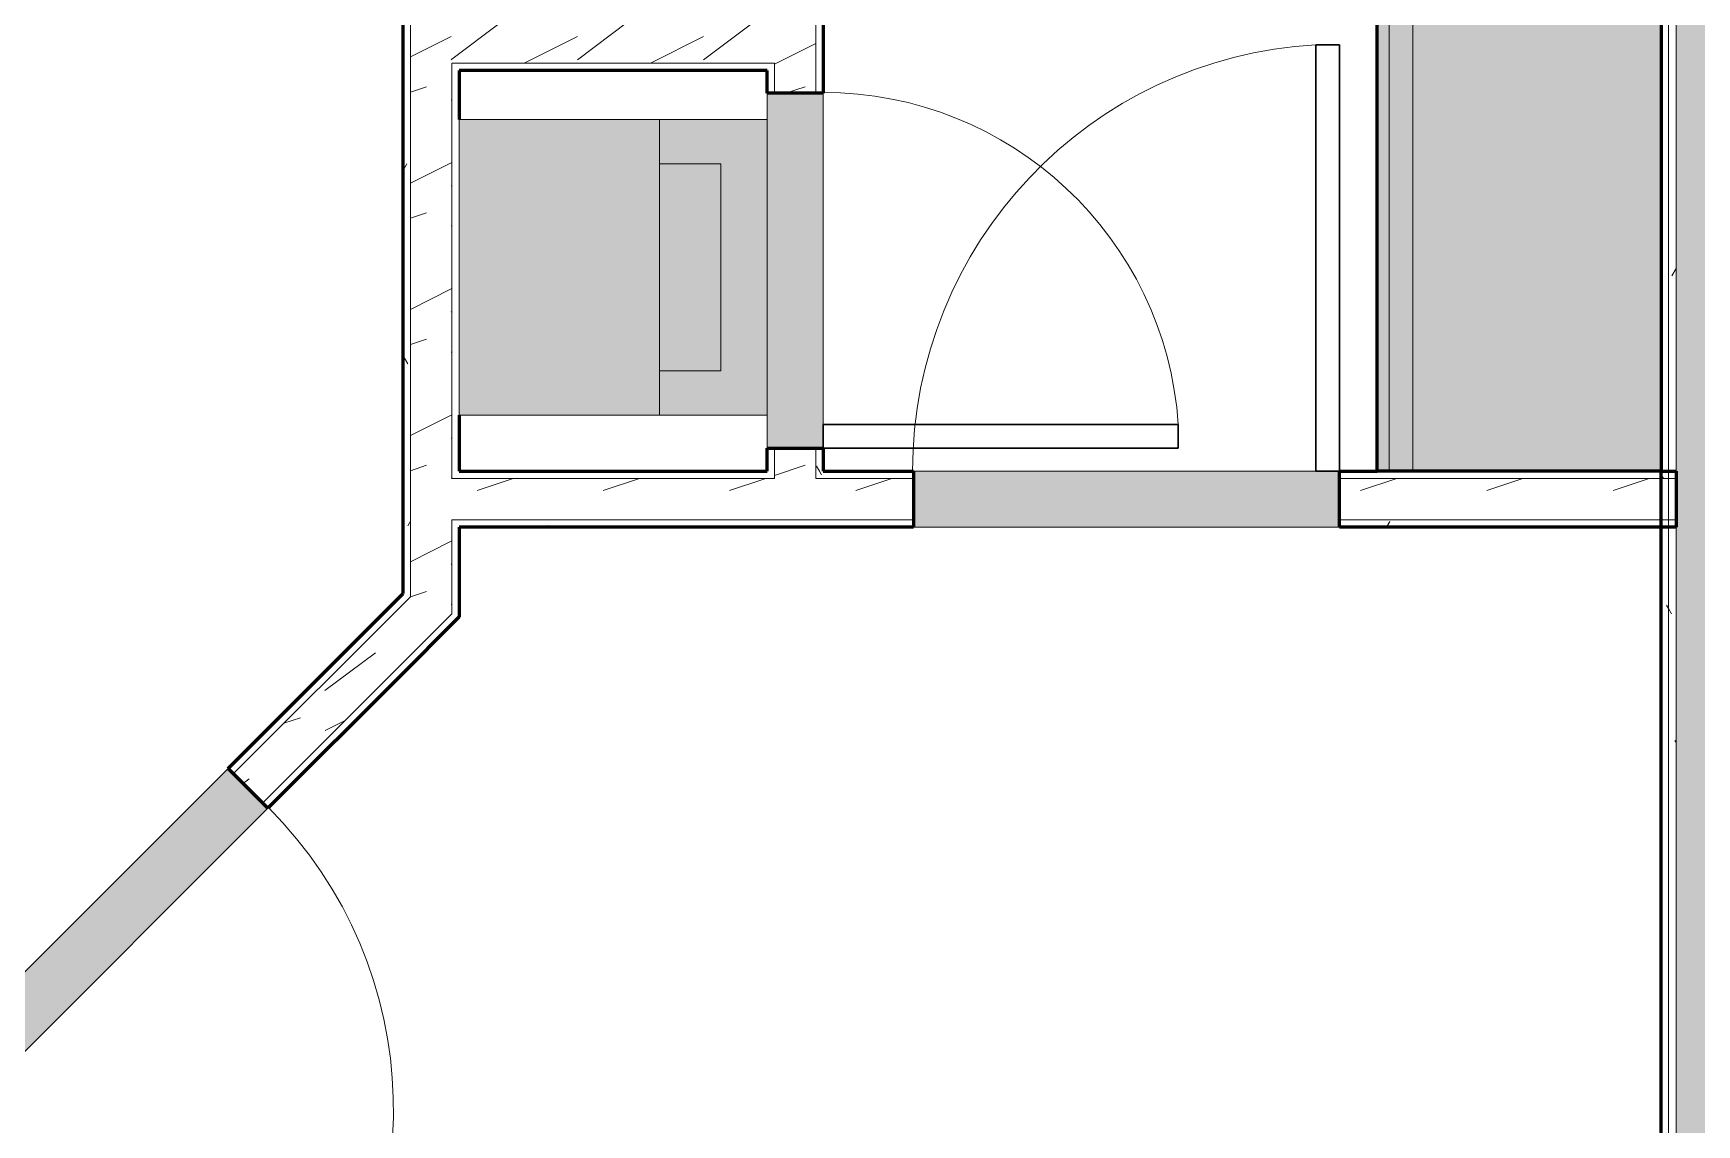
# Model space of a CAD drawing. Header units: inches. Extents: x -4169 to -1846, y 9706 to 12377.
# Drawn here: x -3479.3 to -3338.7, y 10193.2 to 10285.4 of the extents above; entities that cross this region are included whole.
import ezdxf

# ---------------------------------------------------------------- set-up
doc = ezdxf.new("R2010")
doc.units = ezdxf.units.IN
doc.header["$MEASUREMENT"] = 0
for name, color, linetype, lineweight in [('0-1', 7, 'Continuous', 5), ('0-2', 10, 'Continuous', 18), ('A-DOOR-1', 7, 'Continuous', 9), ('A-DOOR-2', 50, 'Continuous', 30), ('A-WALL', 113, 'Continuous', 18), ('A-WALL-1', 8, 'Continuous', 5), ('A-WALL-2', 250, 'Continuous', 60), ('A-WALL-3', 10, 'Continuous', 18), ('A-WALL-PATT-1', 7, 'Continuous', 9), ('A-WALL-PATT-2', 253, 'Continuous', 9), ('A-WALL-PATT-4', 111, 'Continuous', 9), ('I-WALL-3', 2, 'Continuous', 60), ('P-SANR-FIXT-2', 7, 'Continuous', 9), ('P-SANR-FIXT-3', 55, 'Continuous', 9), ('Q-CASE-1', 253, 'Continuous', 9), ('Q-CASE-2', 250, 'Continuous', 60), ('Q-CASE-3', 7, 'Continuous', 9)]:
    doc.layers.add(name, color=color, linetype=linetype, lineweight=lineweight)
pattern_1 = [(0, (0, 0), (20.48, 5.12), [0.845, -14.515, 0.845, -14.515, -81.92]), (0, (0, 0), (20.48, 5.12), [-30.72, 0.845, -29.875, 0.845, -14.515, -35.84]), (0, (0, 0), (20.48, 5.12), [-76.8, 0.845, -9.395, 0.845, -24.755]), (120, (7.68, 2.56), (-14.67405, 15.1762003), [0.845, -14.515, 0.845, -14.515, -81.92]), (120, (7.68, 2.56), (-14.67405, 15.1762003), [-30.72, 0.845, -29.875, 0.845, -14.515, -35.84]), (120, (7.68, 2.56), (-14.67405, 15.1762003), [-76.8, 0.845, -9.395, 0.845, -24.755]), (240, (10.24, 12.8), (-5.80595, -20.2962003), [0.845, -14.515, 0.845, -14.515, -81.92]), (240, (10.24, 12.8), (-5.80595, -20.2962003), [-30.72, 0.845, -29.875, 0.845, -14.515, -35.84]), (240, (10.24, 12.8), (-5.80595, -20.2962003), [-76.8, 0.845, -9.395, 0.845, -24.755])]
pattern_2 = [(216.87, (4.265, 10.662), (31.9871619, 21.32545714), [5.331, -47.981]), (206.565, (10.662, 7.464), (-10.662476, -10.6620098), [11.921, -11.921]), (198.435, (10.662, 2.132), (-21.3244936, -10.6625869), [6.744, -26.974])]

# ---------------------------------------------------------------- blocks, each defined once
blk = doc.blocks.new('Single-Flush - 30_ x 84_-1372884-ENLARGED RCP - 1ST FLOOR PLAN')
at = {"layer": 'A-DOOR-1'}
blk.add_arc((15, 2.375), 30.067, 93.81407, 180, dxfattribs=at)
at = {"layer": 'A-DOOR-2'}
for p, q in [((13, 2.375), (13, 32.375)), ((15, 32.375), (13, 32.375)), ((15, 2.375), (15, 32.375)), ((15, 2.375), (13, 2.375))]:
    blk.add_line(p, q, dxfattribs=at)
blk = doc.blocks.new('Stacked Washer and Dryer - 26_x25_ - Private-1372850-ENLARGED RCP - 1ST FLOOR PLAN')
at = {"layer": 'P-SANR-FIXT-3'}
blk.add_hatch(color=256, dxfattribs=at).paths.add_polyline_path([(26, -12.5), (26, 12.5), (0, 12.5), (0, -12.5), (17.08, -12.5)], flags=0)
at = {"layer": 'P-SANR-FIXT-2'}
for p, q in [((26, 12.5), (0, 12.5)), ((0, -12.5), (0, 12.5)), ((16.91, -12.5), (16.91, 12.5)), ((26, 12.5), (26, -12.5)), ((22.09, 8.75), (16.91, 8.75)), ((22.09, -8.75), (22.09, 8.75)), ((16.91, -8.75), (22.09, -8.75)), ((0, -12.5), (26, -12.5))]:
    blk.add_line(p, q, dxfattribs=at)
blk = doc.blocks.new('Single-Flush - 36_ x 84_-1372839-ENLARGED RCP - 1ST FLOOR PLAN')
at = {"layer": 'A-DOOR-1'}
blk.add_arc((18, 2.37), 36.07, 93.1789, 180, dxfattribs=at)
at = {"layer": 'A-DOOR-2'}
for p, q in [((16, 2.37), (16, 38.39)), ((18, 38.39), (16, 38.39)), ((18, 2.37), (18, 38.39)), ((18, 2.37), (16, 2.37))]:
    blk.add_line(p, q, dxfattribs=at)
blk = doc.blocks.new('OD_CW_Base Cabinet - OD_CW_Base Cabinet-2463166-ENLARGED RCP - 1ST FLOOR PLAN')
at = {"layer": 'Q-CASE-1'}
for points in [[(47.63, -1), (48.74, -1), (48.74, 0), (0.74, 0), (0.74, -1), (42.19, -1)], [(48.74, -3), (48.74, -1), (0.74, -1), (0.74, -3), (47.63, -3)], [(48.74, -24), (48.74, -3), (0.74, -3), (0.74, -24), (47.63, -24)]]:
    blk.add_hatch(color=256, dxfattribs=at).paths.add_polyline_path(points, flags=0)
at = {"layer": 'Q-CASE-2'}
for p, q in [((0.74, -24), (0.74, 0)), ((0.74, 0), (48.74, 0)), ((48.74, 0), (48.74, -24)), ((48.74, -24), (0.74, -24))]:
    blk.add_line(p, q, dxfattribs=at)
at = {"layer": 'Q-CASE-3'}
for p, q in [((0.74, 0), (0.74, -1)), ((48.74, 0), (0.74, 0)), ((48.74, -1), (0.74, -1)), ((0.74, -1), (0.74, -3)), ((48.74, -1), (0.74, -1)), ((48.74, -1), (48.74, 0)), ((48.74, -3), (48.74, -1)), ((0.74, -3), (0.74, -24)), ((48.74, -3), (0.74, -3)), ((48.74, -24), (48.74, -3)), ((48.74, -24), (0.74, -24))]:
    blk.add_line(p, q, dxfattribs=at)
blk = doc.blocks.new('CTR - 1st Phase - Unit Layouts_rvt-1-ENLARGED RCP - 1ST FLOOR PLAN')
at = {"layer": 'A-WALL-1'}
for points in [[(-3413.15, 10250.31), (-3412.52, 10250.31), (-3412.52, 10280.31), (-3417.27, 10280.31), (-3417.27, 10250.31), (-3416.65, 10250.31)], [(-3404.9, 10243.64), (-3368.9, 10243.64), (-3368.9, 10248.39), (-3404.9, 10248.39), (-3404.9, 10244.26)], [(-3484.9, 10194.44), (-3459.44, 10219.89), (-3462.8, 10223.25), (-3488.26, 10197.8), (-3485.34, 10194.88)]]:
    blk.add_hatch(color=256, dxfattribs=at).paths.add_polyline_path(points, flags=0)
at = {"layer": 'A-WALL-PATT-1'}
h = blk.add_hatch(dxfattribs=at)
h.set_pattern_fill('FP_1', color=256, style=0, pattern_type=2)
h.set_pattern_definition(pattern_1)
h.paths.add_polyline_path([(-3417.27, 10248.39), (-3416.65, 10248.39), (-3416.65, 10250.31), (-3417.27, 10250.31), (-3417.27, 10249.51)], flags=0)
h.paths.add_polyline_path([(-3417.27, 10280.31), (-3416.65, 10280.31), (-3416.65, 10282.85), (-3417.27, 10282.85), (-3417.27, 10282.22)], flags=0)
h.paths.add_polyline_path([(-3416.65, 10286.35), (-3416.67, 10345.84), (-3417.27, 10345.84), (-3417.27, 10286.35)], flags=0)
h = blk.add_hatch(dxfattribs=at)
h.set_pattern_fill('FP_1', color=256, style=0, pattern_type=2)
h.set_pattern_definition(pattern_1)
h.paths.add_polyline_path([(-3412.52, 10248.39), (-3412.52, 10250.31), (-3413.15, 10250.31), (-3413.15, 10248.39)], flags=0)
h.paths.add_polyline_path([(-3412.52, 10280.31), (-3412.52, 10345.84), (-3413.15, 10345.84), (-3413.15, 10280.31)], flags=0)
h = blk.add_hatch(dxfattribs=at)
h.set_pattern_fill('FP_1', color=256, style=0, pattern_type=2)
h.set_pattern_definition(pattern_1)
h.paths.add_polyline_path([(-3448.02, 10237.15), (-3447.4, 10237.77), (-3447.4, 10296.48), (-3448.02, 10296.48), (-3448.02, 10237.77)], flags=0)
h.paths.add_polyline_path([(-3447.4, 10340.48), (-3447.4, 10344.59), (-3448.02, 10344.59), (-3448.02, 10340.48)], flags=0)
h = blk.add_hatch(dxfattribs=at)
h.set_pattern_fill('FP_1', color=256, style=0, pattern_type=2)
h.set_pattern_definition(pattern_1)
h.paths.add_polyline_path([(-3443.9, 10235.44), (-3443.27, 10236.06), (-3443.27, 10244.26), (-3443.9, 10244.26), (-3443.9, 10236.06)], flags=0)
h.paths.add_polyline_path([(-3443.9, 10247.76), (-3443.27, 10247.76), (-3443.27, 10282.85), (-3443.9, 10282.85), (-3443.9, 10269.24)], flags=0)
h.paths.add_polyline_path([(-3443.27, 10286.35), (-3443.27, 10296.48), (-3443.9, 10296.48), (-3443.9, 10286.35)], flags=0)
h.paths.add_polyline_path([(-3443.27, 10340.48), (-3443.27, 10344.59), (-3443.9, 10344.59), (-3443.9, 10340.48)], flags=0)
h = blk.add_hatch(dxfattribs=at)
h.set_pattern_fill('FP_1', color=256, style=0, pattern_type=2)
h.set_pattern_definition(pattern_1)
h.paths.add_polyline_path([(-3430.42, 10247.76), (-3416.65, 10247.76), (-3416.65, 10248.39), (-3443.27, 10248.39), (-3443.27, 10247.76), (-3436.77, 10247.76)], flags=0)
h.paths.add_polyline_path([(-3412.52, 10247.76), (-3404.9, 10247.76), (-3404.9, 10248.39), (-3413.15, 10248.39), (-3413.15, 10247.76)], flags=0)
h.paths.add_polyline_path([(-3368.9, 10247.76), (-3341.72, 10247.79), (-3341.72, 10248.39), (-3368.9, 10248.39)], flags=0)
h = blk.add_hatch(dxfattribs=at)
h.set_pattern_fill('FP_1', color=256, style=0, pattern_type=2)
h.set_pattern_definition(pattern_1)
h.paths.add_polyline_path([(-3410.05, 10243.64), (-3404.9, 10243.64), (-3404.9, 10244.26), (-3443.27, 10244.26), (-3443.27, 10243.64), (-3413.15, 10243.64)], flags=0)
h.paths.add_polyline_path([(-3364.72, 10243.64), (-3341.72, 10243.67), (-3341.72, 10244.26), (-3368.9, 10244.26), (-3368.9, 10243.64)], flags=0)
h = blk.add_hatch(dxfattribs=at)
h.set_pattern_fill('FP_1', color=256, style=0, pattern_type=2)
h.set_pattern_definition(pattern_1)
h.paths.add_polyline_path([(-3515.62, 10169.55), (-3487.81, 10197.35), (-3488.26, 10197.8), (-3515.62, 10170.43)], flags=0)
h.paths.add_polyline_path([(-3462.36, 10222.81), (-3448.02, 10237.15), (-3448.02, 10238.03), (-3462.8, 10223.25)], flags=0)
h = blk.add_hatch(dxfattribs=at)
h.set_pattern_fill('FP_1', color=256, style=0, pattern_type=2)
h.set_pattern_definition(pattern_1)
h.paths.add_polyline_path([(-3511.5, 10167.84), (-3490.38, 10188.96), (-3490.82, 10189.4), (-3511.5, 10168.72)], flags=0)
h.paths.add_polyline_path([(-3487.9, 10191.43), (-3484.9, 10194.44), (-3485.34, 10194.88), (-3488.34, 10191.87), (-3488.01, 10191.54)], flags=0)
h.paths.add_polyline_path([(-3459.44, 10219.89), (-3443.9, 10235.44), (-3443.9, 10236.32), (-3459.88, 10220.34)], flags=0)
at = {"layer": 'A-WALL-PATT-2'}
h = blk.add_hatch(dxfattribs=at)
h.set_pattern_fill('FP_2', color=256, style=0, pattern_type=2)
h.set_pattern_definition(pattern_2)
h.paths.add_polyline_path([(-3413.15, 10247.76), (-3413.15, 10250.31), (-3416.65, 10250.31), (-3416.65, 10247.76)], flags=0)
h.paths.add_polyline_path([(-3416.65, 10280.31), (-3413.15, 10280.31), (-3413.15, 10345.84), (-3416.65, 10345.84), (-3416.65, 10282.85)], flags=0)
h = blk.add_hatch(dxfattribs=at)
h.set_pattern_fill('FP_2', color=256, style=0, pattern_type=2)
h.set_pattern_definition(pattern_2)
h.paths.add_polyline_path([(-3447.4, 10232.82), (-3443.9, 10236.32), (-3443.9, 10296.48), (-3447.4, 10296.48), (-3447.4, 10236.32)], flags=0)
h.paths.add_polyline_path([(-3447.4, 10340.48), (-3443.9, 10340.48), (-3443.9, 10344.59), (-3447.4, 10344.59)], flags=0)
h = blk.add_hatch(dxfattribs=at)
h.set_pattern_fill('FP_2', color=256, style=0, pattern_type=2)
h.set_pattern_definition(pattern_2)
h.paths.add_polyline_path([(-3417.27, 10282.85), (-3416.65, 10282.85), (-3416.65, 10286.35), (-3443.9, 10286.35), (-3443.9, 10282.85), (-3436.77, 10282.85)], flags=0)
h = blk.add_hatch(dxfattribs=at)
h.set_pattern_fill('FP_2', color=256, style=0, pattern_type=2)
h.set_pattern_definition(pattern_2)
h.paths.add_polyline_path([(-3417.27, 10244.26), (-3404.9, 10244.26), (-3404.9, 10247.76), (-3443.9, 10247.76), (-3443.9, 10244.26), (-3430.42, 10244.26)], flags=0)
h.paths.add_polyline_path([(-3368.9, 10244.26), (-3341.72, 10244.26), (-3341.72, 10247.76), (-3368.9, 10247.76)], flags=0)
h = blk.add_hatch(dxfattribs=at)
h.set_pattern_fill('FP_2', color=256, style=0, pattern_type=2)
h.set_pattern_definition(pattern_2)
h.paths.add_polyline_path([(-3512.12, 10168.1), (-3485.34, 10194.88), (-3487.81, 10197.35), (-3512.12, 10173.05), (-3512.12, 10168.12)], flags=0)
h.paths.add_polyline_path([(-3459.88, 10220.34), (-3447.4, 10232.82), (-3447.4, 10237.77), (-3462.36, 10222.81)], flags=0)
at = {"layer": 'A-WALL-2'}
for p, q in [((-3412.52, 10345.84), (-3412.52, 10280.31)), ((-3448.02, 10238.03), (-3448.02, 10294.73)), ((-3417.27, 10282.22), (-3443.27, 10282.22)), ((-3443.27, 10282.22), (-3443.27, 10278.1)), ((-3417.27, 10280.31), (-3417.27, 10282.22)), ((-3412.52, 10280.31), (-3417.27, 10280.31)), ((-3443.27, 10253.1), (-3443.27, 10248.39)), ((-3417.27, 10248.39), (-3417.27, 10250.31)), ((-3417.27, 10250.31), (-3412.52, 10250.31)), ((-3412.52, 10250.31), (-3412.52, 10248.39)), ((-3443.27, 10248.39), (-3417.27, 10248.39)), ((-3412.52, 10248.39), (-3404.9, 10248.39)), ((-3404.9, 10248.39), (-3404.9, 10243.64)), ((-3368.9, 10248.39), (-3365.72, 10248.39)), ((-3368.9, 10243.64), (-3368.9, 10248.39)), ((-3341.72, 10248.39), (-3340.47, 10248.39)), ((-3340.47, 10248.39), (-3340.47, 10243.64)), ((-3404.9, 10243.64), (-3443.27, 10243.64)), ((-3443.27, 10243.64), (-3443.27, 10236.06)), ((-3340.47, 10243.64), (-3368.9, 10243.64)), ((-3462.8, 10223.25), (-3448.02, 10238.03)), ((-3443.9, 10235.44), (-3448.02, 10231.31)), ((-3443.27, 10236.06), (-3443.9, 10235.44)), ((-3448.02, 10231.31), (-3459.44, 10219.89)), ((-3459.44, 10219.89), (-3462.8, 10223.25))]:
    blk.add_line(p, q, dxfattribs=at)
at = {"layer": 'A-WALL-3'}
for p, q in [((-3413.15, 10280.31), (-3413.15, 10345.84)), ((-3447.4, 10296.48), (-3447.4, 10237.77)), ((-3443.9, 10282.85), (-3443.27, 10282.85)), ((-3443.9, 10282.85), (-3443.9, 10247.76)), ((-3417.27, 10282.85), (-3443.27, 10282.85)), ((-3416.65, 10282.85), (-3417.27, 10282.85)), ((-3416.65, 10280.31), (-3416.65, 10282.85)), ((-3417.27, 10280.31), (-3417.27, 10278.1)), ((-3412.52, 10250.31), (-3412.52, 10280.31)), ((-3417.27, 10253.1), (-3417.27, 10250.31)), ((-3416.65, 10248.39), (-3416.65, 10250.31)), ((-3413.15, 10248.39), (-3413.15, 10250.31)), ((-3416.65, 10248.39), (-3416.65, 10247.76)), ((-3413.15, 10248.39), (-3413.15, 10247.76)), ((-3368.9, 10248.39), (-3404.9, 10248.39)), ((-3443.9, 10247.76), (-3443.27, 10247.76)), ((-3416.65, 10247.76), (-3443.27, 10247.76)), ((-3404.9, 10247.76), (-3413.15, 10247.76)), ((-3340.47, 10247.76), (-3368.9, 10247.76)), ((-3443.9, 10244.26), (-3443.27, 10244.26)), ((-3443.9, 10244.26), (-3443.9, 10236.32)), ((-3404.9, 10244.26), (-3443.27, 10244.26)), ((-3340.47, 10244.26), (-3368.9, 10244.26)), ((-3404.9, 10243.64), (-3368.9, 10243.64)), ((-3448.02, 10237.15), (-3462.36, 10222.81)), ((-3448.02, 10237.15), (-3447.4, 10237.77)), ((-3447.4, 10232.82), (-3443.9, 10236.32)), ((-3448.02, 10232.2), (-3447.4, 10232.82)), ((-3448.02, 10232.2), (-3459.88, 10220.34)), ((-3462.8, 10223.25), (-3488.26, 10197.8)), ((-3484.9, 10194.44), (-3459.44, 10219.89))]:
    blk.add_line(p, q, dxfattribs=at)
at = {"layer": '0-2'}
for name, p, rotation in [('OD_CW_Base Cabinet - OD_CW_Base Cabinet-2463166-ENLARGED RCP - 1ST FLOOR PLAN', (-3365.72, 10247.65), 90.0000000000303), ('Single-Flush - 30_ x 84_-1372884-ENLARGED RCP - 1ST FLOOR PLAN', (-3414.9, 10265.31), 270), ('Single-Flush - 36_ x 84_-1372839-ENLARGED RCP - 1ST FLOOR PLAN', (-3473.85, 10208.85), 225.0000000000032)]:
    blk.add_blockref(name, p, dxfattribs=dict(at, rotation=rotation))
for name, p in [('Single-Flush - 36_ x 84_-1372839-ENLARGED RCP - 1ST FLOOR PLAN', (-3386.9, 10246.01)), ('Stacked Washer and Dryer - 26_x25_ - Private-1372850-ENLARGED RCP - 1ST FLOOR PLAN', (-3443.27, 10265.6))]:
    blk.add_blockref(name, p, dxfattribs=at)

msp = doc.modelspace()

# ---------------------------------------------------------------- hatches: boundary and pattern name
at = {"layer": 'A-WALL-PATT-4'}
h = msp.add_hatch(dxfattribs=at)
h.set_pattern_fill('FP_1', color=256, style=0, pattern_type=2)
h.set_pattern_definition(pattern_1)
h.paths.add_polyline_path([(-3340.47, 10018.09), (-3340.47, 10373.41), (-3341.1, 10373.41), (-3341.1, 10018.09)], flags=0)
h = msp.add_hatch(dxfattribs=at)
h.set_pattern_fill('FP_12', color=256, style=0, pattern_type=2)
h.set_pattern_definition([(161.57, (0.32, 0.32), (-2.560496185, -0.000537386), [0, -18.214, 2.022, 0]), (18.43, (-0.32, 0.32), (-2.560496185, 0.000537386), [0, -18.214, 2.022, 0]), (108.43, (0.32, 0.32), (1.27922091, -6.400876726), [6.07, -14.166]), (71.57, (-0.32, 0.32), (1.27922091, 6.400876726), [6.07, -14.166])])
h.paths.add_polyline_path([(-3340.47, 10018.09), (-3336.97, 10018.09), (-3336.97, 10374.04), (-3340.47, 10374.04), (-3340.47, 10027.94)], flags=0)
h = msp.add_hatch(dxfattribs=at)
h.set_pattern_fill('FP_1', color=256, style=0, pattern_type=2)
h.set_pattern_definition(pattern_1)
h.paths.add_polyline_path([(-3341.1, 10018.09), (-3341.1, 10372.79), (-3341.72, 10372.79), (-3341.72, 10018.09)], flags=0)

# ---------------------------------------------------------------- linework, layer by layer
at = {"layer": 'A-WALL'}
for p, q in [((-3341.1, 10373.41), (-3341.1, 10018.09)), ((-3340.47, 10374.04), (-3340.47, 10018.09))]:
    msp.add_line(p, q, dxfattribs=at)
at = {"layer": 'I-WALL-3'}
msp.add_line((-3341.72, 10018.09), (-3341.72, 10248.39), dxfattribs=at)

# ---------------------------------------------------------------- block references
at = {"layer": '0-1'}
msp.add_blockref('CTR - 1st Phase - Unit Layouts_rvt-1-ENLARGED RCP - 1ST FLOOR PLAN', (0, 0), dxfattribs=at)

doc.saveas('drawing.dxf')
